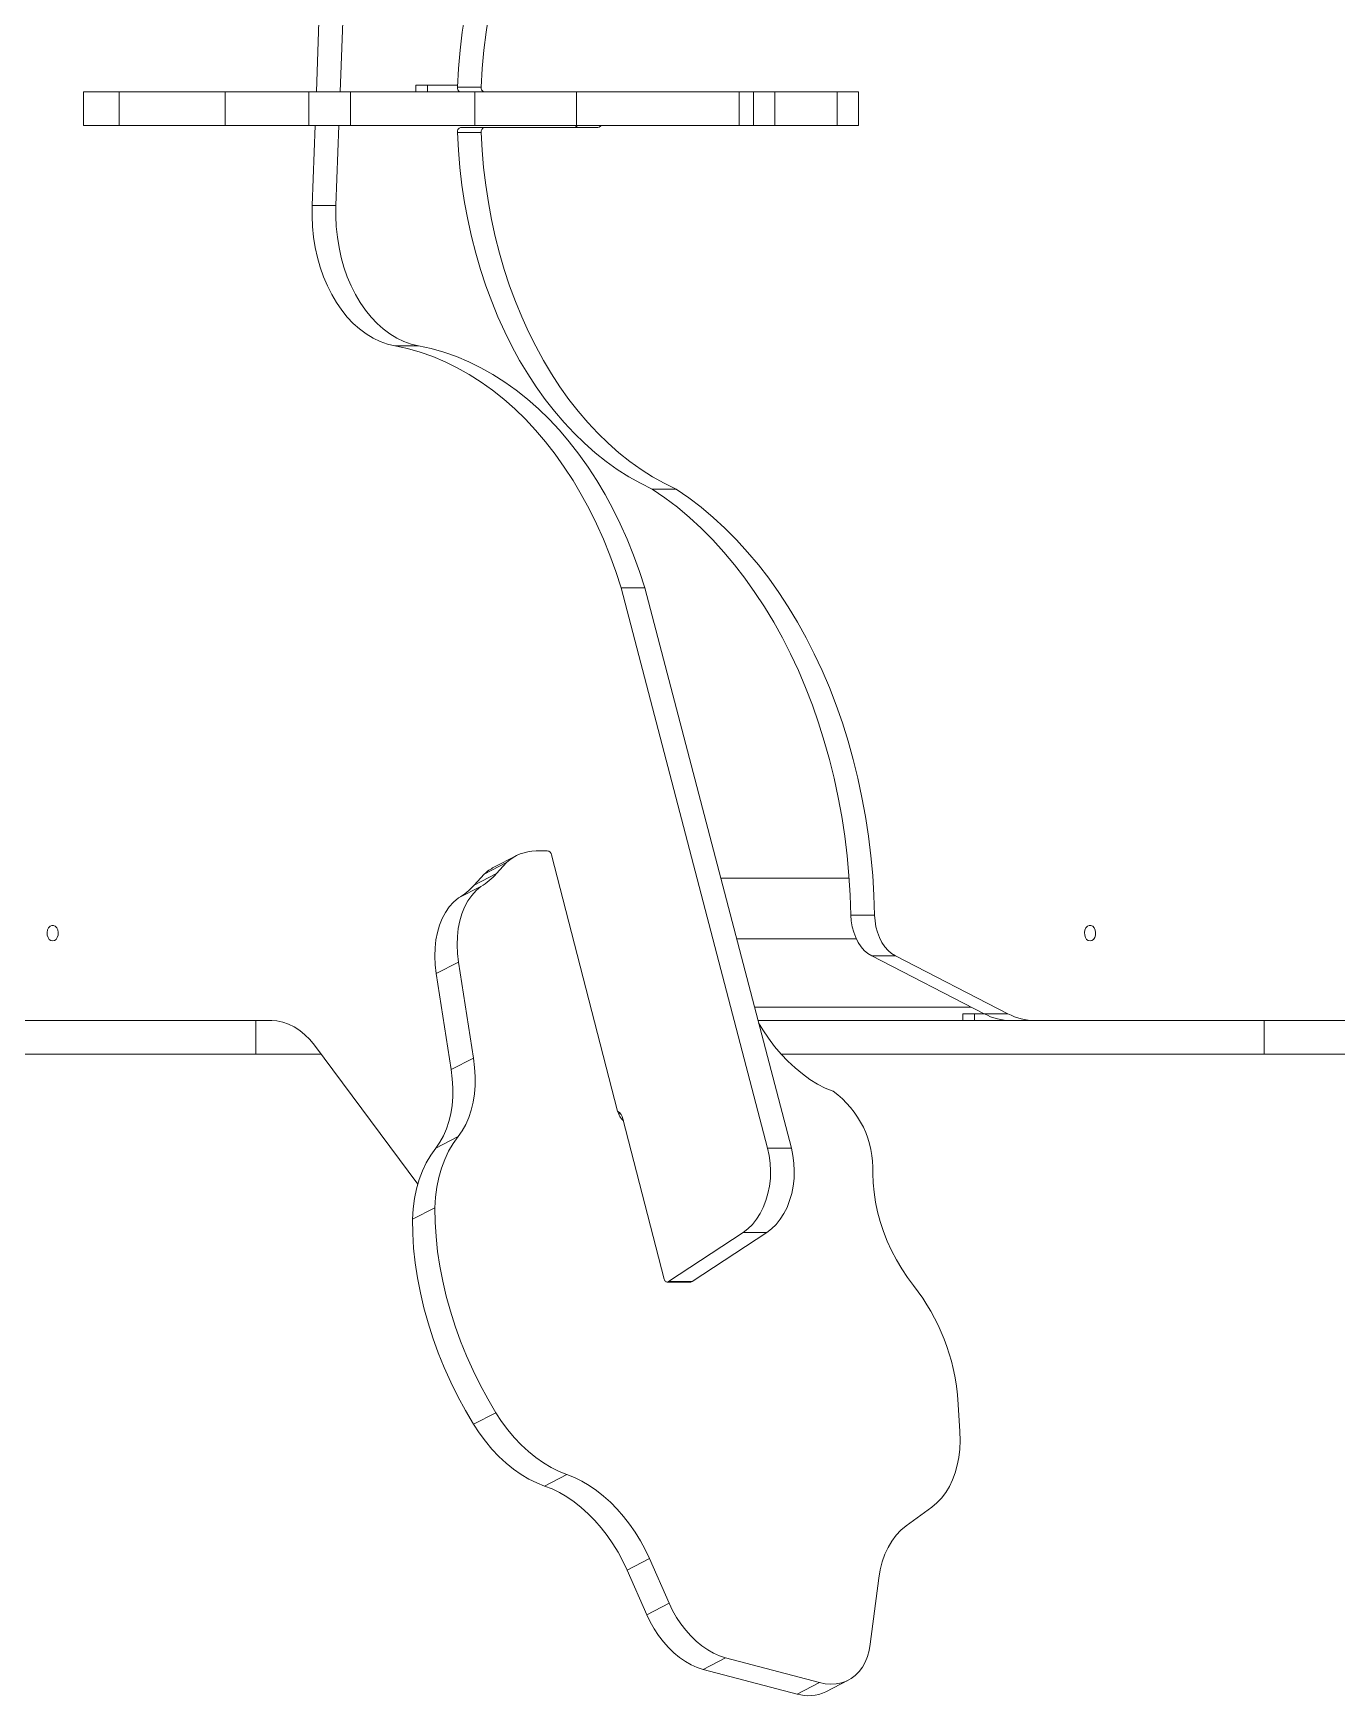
# Model space of a CAD drawing. Header units: millimetres. Extents: x -9848 to 7178, y -5300 to 6667.
# Drawn here: x -2428 to -1846, y 1326 to 2068 of the extents above; entities that cross this region are included whole.
import ezdxf

# ---------------------------------------------------------------- set-up
doc = ezdxf.new("R2010")
doc.units = ezdxf.units.MM
doc.layers.add('DIKOM_ОБЪЕКТ', color=7, linetype='Continuous')

msp = doc.modelspace()

# ---------------------------------------------------------------- linework, layer by layer
at = {"layer": 'DIKOM_ОБЪЕКТ', "color": 7, "linetype": 'Continuous', "lineweight": 15}
for p, q in [((-2300.37, 2073.74), (-2301.53, 2042.37)), ((-2289.77, 2073.74), (-2290.94, 2042.37)), ((-2405.44, 2042.38), (-2405.44, 2027.38)), ((-2389.55, 2042.38), (-2389.55, 2027.38)), ((-2342.18, 2042.38), (-2389.55, 2042.38)), ((-2342.18, 2042.38), (-2342.18, 2027.38)), ((-2304.9, 2042.37), (-2304.9, 2027.37)), ((-2286.29, 2042.37), (-2304.9, 2042.37)), ((-2286.29, 2042.37), (-2286.29, 2027.37)), ((-2257.15, 2045.37), (-2257.15, 2042.37)), ((-2251.89, 2045.37), (-2257.15, 2045.37)), ((-2238.57, 2045.37), (-2251.89, 2045.37)), ((-2251.89, 2045.37), (-2251.89, 2042.37)), ((-2238.61, 2044.48), (-2228.01, 2044.48)), ((-2230.78, 2042.37), (-2230.78, 2027.37)), ((-2185.43, 2042.37), (-2185.43, 2027.37)), ((-2112.79, 2042.37), (-2112.79, 2027.37)), ((-2106.4, 2027.37), (-2106.4, 2042.37)), ((-2096.92, 2042.37), (-2096.92, 2027.37)), ((-2069.05, 2042.37), (-2096.92, 2042.37)), ((-2069.05, 2042.37), (-2069.05, 2027.37)), ((-2059.52, 2027.37), (-2059.52, 2042.37)), ((-2404.2, 2027.38), (-2404.2, 2027.37)), ((-2403.76, 2027.38), (-2392.91, 2027.37)), ((-2400.86, 2027.38), (-2400.86, 2027.37)), ((-2393.6, 2027.37), (-2400.86, 2027.37)), ((-2396.69, 2027.37), (-2388.68, 2027.37)), ((-2393.6, 2027.37), (-2393.6, 2027.37)), ((-2342.18, 2027.38), (-2389.55, 2027.38)), ((-2286.29, 2027.37), (-2304.9, 2027.37)), ((-2302.08, 2027.37), (-2303.41, 1991.57)), ((-2291.49, 2027.37), (-2292.82, 1991.57)), ((-2237.19, 2026.37), (-2226.6, 2026.37)), ((-2176.59, 2026.37), (-2226.6, 2026.37)), ((-2207.18, 2027.37), (-2187.3, 2027.37)), ((-2184.83, 2027.37), (-2187.3, 2027.37)), ((-2186.12, 2027.37), (-2184.37, 2027.37)), ((-2181.54, 2027.37), (-2184.37, 2027.37)), ((-2173.06, 2027.37), (-2086.85, 2027.36)), ((-2069.05, 2027.37), (-2096.92, 2027.37)), ((-2084.01, 2027.36), (-2086.85, 2027.36)), ((-2079, 2027.36), (-2084.01, 2027.36)), ((-2068.45, 2027.36), (-2079, 2027.36)), ((-2068.45, 2027.36), (-2066.41, 2027.37)), ((-2066.41, 2027.37), (-2062.23, 2027.37)), ((-2238.61, 2024.26), (-2228.01, 2024.26)), ((-2303.41, 1991.57), (-2292.82, 1991.57)), ((-2266.55, 1928.95), (-2255.96, 1928.95)), ((-2151.58, 1865), (-2140.99, 1865)), ((-2100.09, 1570.78), (-2165.53, 1820.88)), ((-2165.53, 1820.88), (-2154.94, 1820.88)), ((-2089.5, 1570.78), (-2154.94, 1820.88)), ((-2212.29, 1701.35), (-2222.27, 1696.22)), ((-2203.48, 1703.53), (-2198.45, 1703.57)), ((-2167.06, 1587.27), (-2196.54, 1701.69)), ((-2231.09, 1688.24), (-2221.11, 1693.38)), ((-2226.59, 1693.18), (-2231.09, 1688.24)), ((-2226.59, 1693.18), (-2216.61, 1698.31)), ((-2216.61, 1698.31), (-2221.11, 1693.38)), ((-2238.09, 1682.52), (-2228.11, 1687.65)), ((-2063.69, 1691.29), (-2121.03, 1691.29)), ((-2062.93, 1674.86), (-2052.34, 1674.86)), ((-2113.97, 1664.29), (-2060.54, 1664.29)), ((-2053.62, 1656.62), (-2043.02, 1656.62)), ((-2003.41, 1630.8), (-2053.62, 1656.62)), ((-1992.82, 1630.8), (-2043.02, 1656.62)), ((-2248.02, 1648.74), (-2238.04, 1653.88)), ((-2248.02, 1648.74), (-2241.39, 1605.91)), ((-2238.04, 1653.88), (-2231.41, 1611.04)), ((-2105.99, 1633.79), (-2009.21, 1633.79)), ((-2440.93, 1627.8), (-2321.92, 1627.79)), ((-2434.1, 1627.79), (-2328.54, 1627.79)), ((-2393.85, 1627.8), (-2417.16, 1627.79)), ((-2417.16, 1627.79), (-2393.15, 1627.79)), ((-2385.5, 1627.79), (-2376.72, 1627.79)), ((-2328.54, 1612.79), (-2328.54, 1627.79)), ((-2328.54, 1627.79), (-2321.42, 1627.79)), ((-2104.42, 1627.79), (-1878.42, 1627.79)), ((-2013.01, 1630.79), (-2013.01, 1627.79)), ((-2007.75, 1630.79), (-2013.01, 1630.79)), ((-2007.75, 1627.79), (-2013.01, 1627.79)), ((-2007.75, 1630.79), (-2007.75, 1627.79)), ((-2003.38, 1630.79), (-2007.75, 1630.79)), ((-1991.37, 1627.79), (-2007.75, 1627.79)), ((-2003.41, 1630.8), (-1992.82, 1630.8)), ((-1991.3, 1627.79), (-1980.71, 1627.79)), ((-1981.66, 1627.79), (-1979.6, 1627.79)), ((-1842.36, 1627.79), (-1980.71, 1627.79)), ((-1878.42, 1612.79), (-1878.42, 1627.79)), ((-1878.42, 1627.79), (-1774.29, 1627.79)), ((-1853.71, 1627.79), (-1853.71, 1627.79)), ((-1848.45, 1627.79), (-1848.45, 1627.79)), ((-2434.1, 1612.79), (-2328.54, 1612.79)), ((-2328.54, 1612.79), (-2299.43, 1612.79)), ((-2302.39, 1616.76), (-2256.29, 1554.76)), ((-2241.39, 1605.91), (-2231.41, 1611.04)), ((-2094.1, 1612.79), (-1878.42, 1612.79)), ((-1878.42, 1612.79), (-1774.29, 1612.79)), ((-2166.65, 1586.08), (-2165.73, 1586.08)), ((-2164.72, 1583.86), (-2146.29, 1512.36)), ((-2164.55, 1583.21), (-2164.59, 1583.09)), ((-2248.28, 1570.85), (-2238.3, 1575.98)), ((-2100.09, 1570.78), (-2089.5, 1570.78)), ((-2258.64, 1539.08), (-2248.66, 1544.21)), ((-2144.36, 1511.23), (-2111.04, 1533.2)), ((-2133.77, 1511.23), (-2100.44, 1533.2)), ((-2111.04, 1533.2), (-2100.44, 1533.2)), ((-2144.96, 1511.04), (-2134.37, 1511.04)), ((-2144.36, 1511.23), (-2133.77, 1511.23)), ((-2014.3, 1444.28), (-2015.16, 1458.71)), ((-2231.37, 1447.58), (-2221.39, 1452.71)), ((-2199.69, 1419.99), (-2189.71, 1425.12)), ((-2038.26, 1402.21), (-2026.85, 1410.57)), ((-2162.8, 1382.45), (-2152.82, 1387.58)), ((-2162.8, 1382.45), (-2154.04, 1362.56)), ((-2152.82, 1387.58), (-2144.06, 1367.69)), ((-2054.28, 1349.39), (-2050.48, 1378.94)), ((-2154.04, 1362.56), (-2144.06, 1367.69)), ((-2128.86, 1338.16), (-2118.89, 1343.29)), ((-2118.89, 1343.29), (-2076.98, 1332.25)), ((-2128.86, 1338.16), (-2086.96, 1327.12)), ((-2086.96, 1327.12), (-2076.98, 1332.25)), ((-2074.12, 1328.17), (-2064.14, 1333.3))]:
    msp.add_line(p, q, dxfattribs=at)
at = {"layer": 'DIKOM_ОБЪЕКТ', "color": 7, "linetype": 'Continuous', "lineweight": 15, "flags": 128}
for points in [[(-2238.61, 2044.48), (-2238.14, 2052.7), (-2237.4, 2060.88), (-2236.4, 2069), (-2235.13, 2077.04), (-2233.6, 2085), (-2231.82, 2092.84), (-2229.77, 2100.56), (-2227.48, 2108.14), (-2224.94, 2115.56), (-2222.16, 2122.8), (-2219.14, 2129.86), (-2215.9, 2136.71), (-2212.43, 2143.35), (-2208.75, 2149.74), (-2204.87, 2155.9), (-2200.79, 2161.79), (-2196.52, 2167.4), (-2192.07, 2172.74), (-2187.45, 2177.77), (-2182.67, 2182.5), (-2177.74, 2186.91), (-2172.67, 2191)], [(-2228.01, 2044.48), (-2227.55, 2052.7), (-2226.81, 2060.88), (-2225.81, 2069), (-2224.54, 2077.04), (-2223.01, 2085), (-2221.22, 2092.84), (-2219.18, 2100.56), (-2216.88, 2108.14), (-2214.34, 2115.56), (-2211.56, 2122.8), (-2208.55, 2129.86), (-2205.3, 2136.71), (-2201.84, 2143.35), (-2198.16, 2149.74), (-2194.28, 2155.9), (-2190.19, 2161.79), (-2185.92, 2167.4), (-2181.48, 2172.74), (-2176.86, 2177.77), (-2172.08, 2182.5), (-2167.15, 2186.91), (-2162.08, 2191)], [(-2405.44, 2042.38), (-2405.3, 2042.38), (-2404.81, 2042.38), (-2403.98, 2042.38), (-2402.8, 2042.38), (-2401.3, 2042.38), (-2399.49, 2042.38), (-2397.39, 2042.38), (-2395.02, 2042.38), (-2392.39, 2042.38), (-2389.55, 2042.38)], [(-2342.18, 2042.38), (-2339.09, 2042.38), (-2335.83, 2042.38), (-2332.45, 2042.38), (-2328.96, 2042.38), (-2325.41, 2042.37), (-2321.84, 2042.37), (-2318.28, 2042.37), (-2314.77, 2042.37), (-2311.35, 2042.37), (-2308.05, 2042.37), (-2304.9, 2042.37)], [(-2230.78, 2042.37), (-2234.77, 2042.37), (-2238.91, 2042.37), (-2243.17, 2042.37), (-2247.53, 2042.37), (-2251.96, 2042.37), (-2256.42, 2042.37), (-2260.9, 2042.37), (-2265.35, 2042.37), (-2269.76, 2042.37), (-2274.08, 2042.37), (-2278.29, 2042.37), (-2282.37, 2042.37), (-2286.29, 2042.37)], [(-2230.78, 2042.37), (-2226.6, 2042.37), (-2222.25, 2042.37), (-2217.77, 2042.37), (-2213.18, 2042.37), (-2208.53, 2042.37), (-2203.84, 2042.37), (-2199.15, 2042.37), (-2194.5, 2042.37), (-2189.91, 2042.37), (-2185.43, 2042.37)], [(-2185.43, 2042.37), (-2178.77, 2042.37), (-2172.26, 2042.37), (-2165.92, 2042.37), (-2159.78, 2042.37), (-2153.85, 2042.37), (-2148.15, 2042.37), (-2142.7, 2042.37), (-2137.51, 2042.37), (-2132.6, 2042.37), (-2128, 2042.37), (-2123.7, 2042.37), (-2119.72, 2042.37), (-2116.08, 2042.37), (-2112.79, 2042.37)], [(-2112.79, 2042.37), (-2110.78, 2042.37), (-2109.14, 2042.37), (-2107.87, 2042.37), (-2107, 2042.37), (-2106.51, 2042.37), (-2106.4, 2042.37)], [(-2096.92, 2042.37), (-2099.49, 2042.37), (-2101.74, 2042.37), (-2103.68, 2042.37), (-2105.28, 2042.37), (-2106.4, 2042.37)], [(-2069.05, 2042.37), (-2066.65, 2042.37), (-2064.58, 2042.37), (-2062.84, 2042.37), (-2061.46, 2042.37), (-2060.44, 2042.37), (-2059.79, 2042.37), (-2059.52, 2042.37), (-2059.52, 2042.37)], [(-2403.76, 2027.38), (-2404.66, 2027.38), (-2405.23, 2027.38), (-2405.44, 2027.38), (-2405.3, 2027.38), (-2404.81, 2027.38), (-2403.98, 2027.38), (-2402.8, 2027.38), (-2401.3, 2027.38), (-2399.49, 2027.38), (-2397.39, 2027.38), (-2395.02, 2027.38), (-2392.39, 2027.38), (-2389.55, 2027.38)], [(-2396.69, 2027.37), (-2398.76, 2027.37), (-2400.5, 2027.37), (-2401.92, 2027.37), (-2403.01, 2027.37), (-2403.75, 2027.37), (-2404.14, 2027.37), (-2404.18, 2027.37), (-2403.87, 2027.37), (-2403.21, 2027.37), (-2402.2, 2027.37), (-2400.86, 2027.37)], [(-2392.91, 2027.37), (-2391.69, 2027.37), (-2390.84, 2027.37), (-2390.36, 2027.37), (-2390.26, 2027.37), (-2390.54, 2027.37), (-2391.19, 2027.37), (-2392.21, 2027.37), (-2393.6, 2027.37)], [(-2343.72, 2027.37), (-2348.74, 2027.37), (-2353.66, 2027.37), (-2358.44, 2027.37), (-2363.07, 2027.37), (-2367.5, 2027.37), (-2371.72, 2027.37), (-2375.69, 2027.37), (-2379.39, 2027.37), (-2382.81, 2027.37), (-2385.91, 2027.37), (-2388.68, 2027.37)], [(-2343.72, 2027.37), (-2339.17, 2027.37), (-2334.71, 2027.37), (-2330.37, 2027.37), (-2326.17, 2027.37), (-2322.15, 2027.37), (-2318.32, 2027.37), (-2314.72, 2027.37), (-2311.35, 2027.37), (-2308.25, 2027.37), (-2305.44, 2027.37), (-2302.92, 2027.37), (-2300.73, 2027.37)], [(-2342.18, 2027.38), (-2339.09, 2027.38), (-2335.83, 2027.38), (-2332.45, 2027.38), (-2328.96, 2027.38), (-2325.41, 2027.38), (-2321.84, 2027.38), (-2318.28, 2027.38), (-2314.77, 2027.38), (-2311.35, 2027.37), (-2308.05, 2027.37), (-2304.9, 2027.37)], [(-2264.8, 2027.37), (-2268.17, 2027.37), (-2271.58, 2027.37), (-2274.99, 2027.37), (-2278.37, 2027.37), (-2281.66, 2027.37), (-2284.83, 2027.37), (-2287.85, 2027.37), (-2290.66, 2027.37), (-2293.25, 2027.37), (-2295.58, 2027.37), (-2297.62, 2027.37), (-2299.34, 2027.37), (-2300.73, 2027.37)], [(-2230.78, 2027.37), (-2234.77, 2027.37), (-2238.91, 2027.37), (-2243.17, 2027.37), (-2247.53, 2027.37), (-2251.96, 2027.37), (-2256.42, 2027.37), (-2260.9, 2027.37), (-2265.35, 2027.37), (-2269.76, 2027.37), (-2274.08, 2027.37), (-2278.29, 2027.37), (-2282.37, 2027.37), (-2286.29, 2027.37)], [(-2264.8, 2027.37), (-2260.61, 2027.37), (-2256.28, 2027.37), (-2251.82, 2027.37), (-2247.27, 2027.37), (-2242.65, 2027.37), (-2238.01, 2027.37), (-2233.37, 2027.37), (-2228.75, 2027.37), (-2224.2, 2027.37), (-2219.73, 2027.37), (-2215.39, 2027.37), (-2211.2, 2027.37), (-2207.18, 2027.37)], [(-2240.91, 2027.37), (-2241.59, 2027.37), (-2241.92, 2027.37), (-2241.87, 2027.37), (-2241.45, 2027.37), (-2240.71, 2027.37), (-2239.72, 2027.37), (-2238.59, 2027.37), (-2237.45, 2027.37), (-2236.41, 2027.37), (-2235.6, 2027.37), (-2235.09, 2027.37), (-2234.95, 2027.37), (-2235.18, 2027.37), (-2235.77, 2027.37), (-2236.65, 2027.37), (-2237.72, 2027.37), (-2238.87, 2027.37), (-2239.98, 2027.37), (-2240.91, 2027.37)], [(-2230.78, 2027.37), (-2226.6, 2027.37), (-2222.25, 2027.37), (-2217.77, 2027.37), (-2213.18, 2027.37), (-2208.53, 2027.37), (-2203.84, 2027.37), (-2199.15, 2027.37), (-2194.5, 2027.37), (-2189.91, 2027.37), (-2185.43, 2027.37)], [(-2185.43, 2027.37), (-2178.77, 2027.37), (-2172.26, 2027.37), (-2165.92, 2027.37), (-2159.78, 2027.37), (-2153.85, 2027.37), (-2148.15, 2027.37), (-2142.7, 2027.37), (-2137.51, 2027.37), (-2132.6, 2027.37), (-2128, 2027.37), (-2123.7, 2027.37), (-2119.72, 2027.37), (-2116.08, 2027.37), (-2112.79, 2027.37)], [(-2181.54, 2027.37), (-2180.63, 2027.37), (-2179.6, 2027.37), (-2178.47, 2027.37), (-2177.3, 2027.37), (-2176.13, 2027.37), (-2175, 2027.37), (-2173.97, 2027.37), (-2173.06, 2027.37)], [(-2112.79, 2027.37), (-2110.78, 2027.37), (-2109.14, 2027.37), (-2107.87, 2027.37), (-2107, 2027.37), (-2106.51, 2027.37), (-2106.42, 2027.37), (-2106.72, 2027.37), (-2107.41, 2027.37)], [(-2096.92, 2027.37), (-2099.49, 2027.37), (-2101.74, 2027.37), (-2103.68, 2027.37), (-2105.28, 2027.37), (-2106.54, 2027.37), (-2107.44, 2027.37), (-2107.98, 2027.37), (-2108.15, 2027.37), (-2107.96, 2027.37), (-2107.41, 2027.37)], [(-2069.05, 2027.37), (-2066.65, 2027.37), (-2064.58, 2027.37), (-2062.84, 2027.37), (-2061.46, 2027.37), (-2060.44, 2027.37), (-2059.79, 2027.37), (-2059.52, 2027.37), (-2059.64, 2027.37), (-2060.13, 2027.37), (-2061, 2027.37), (-2062.23, 2027.37)], [(-2151.58, 1865), (-2156.88, 1867.6), (-2162.08, 1870.54), (-2167.19, 1873.8), (-2172.19, 1877.37), (-2177.08, 1881.26), (-2181.83, 1885.45), (-2186.45, 1889.93), (-2190.93, 1894.7), (-2195.25, 1899.75), (-2199.4, 1905.06), (-2203.39, 1910.63), (-2207.19, 1916.45), (-2210.81, 1922.49), (-2214.24, 1928.76), (-2217.46, 1935.24), (-2220.48, 1941.91), (-2223.28, 1948.77), (-2225.87, 1955.79), (-2228.23, 1962.97), (-2230.36, 1970.29), (-2232.26, 1977.74), (-2233.93, 1985.3), (-2235.35, 1992.96), (-2236.54, 2000.7), (-2237.47, 2008.51), (-2238.16, 2016.36), (-2238.61, 2024.26)], [(-2140.99, 1865), (-2146.28, 1867.6), (-2151.49, 1870.54), (-2156.6, 1873.8), (-2161.6, 1877.37), (-2166.48, 1881.26), (-2171.24, 1885.45), (-2175.86, 1889.93), (-2180.33, 1894.7), (-2184.65, 1899.75), (-2188.81, 1905.06), (-2192.79, 1910.63), (-2196.6, 1916.45), (-2200.22, 1922.49), (-2203.64, 1928.76), (-2206.87, 1935.24), (-2209.89, 1941.91), (-2212.69, 1948.77), (-2215.27, 1955.79), (-2217.64, 1962.97), (-2219.77, 1970.29), (-2221.67, 1977.74), (-2223.34, 1985.3), (-2224.76, 1992.96), (-2225.94, 2000.7), (-2226.88, 2008.51), (-2227.57, 2016.36), (-2228.01, 2024.26)], [(-2303.41, 1991.57), (-2303.46, 1986.86), (-2303.24, 1982.16), (-2302.76, 1977.5), (-2302.02, 1972.91), (-2301.04, 1968.41), (-2299.8, 1964.04), (-2298.33, 1959.81), (-2296.62, 1955.77), (-2294.7, 1951.92), (-2292.57, 1948.3), (-2290.24, 1944.92), (-2287.73, 1941.82), (-2285.06, 1939), (-2282.24, 1936.48), (-2279.29, 1934.29), (-2276.23, 1932.43), (-2273.07, 1930.91), (-2269.84, 1929.75), (-2266.55, 1928.95)], [(-2292.82, 1991.57), (-2292.86, 1986.86), (-2292.64, 1982.16), (-2292.17, 1977.5), (-2291.43, 1972.91), (-2290.44, 1968.41), (-2289.21, 1964.04), (-2287.73, 1959.81), (-2286.03, 1955.77), (-2284.1, 1951.92), (-2281.97, 1948.3), (-2279.65, 1944.92), (-2277.14, 1941.82), (-2274.47, 1939), (-2271.65, 1936.48), (-2268.7, 1934.29), (-2265.64, 1932.43), (-2262.48, 1930.91), (-2259.25, 1929.75), (-2255.96, 1928.95)], [(-2165.53, 1820.88), (-2167.92, 1828.29), (-2170.55, 1835.53), (-2173.4, 1842.6), (-2176.48, 1849.49), (-2179.77, 1856.17), (-2183.27, 1862.63), (-2186.97, 1868.87), (-2190.87, 1874.86), (-2194.96, 1880.61), (-2199.22, 1886.08), (-2203.65, 1891.28), (-2208.25, 1896.2), (-2212.99, 1900.82), (-2217.88, 1905.13), (-2222.9, 1909.12), (-2228.04, 1912.8), (-2233.29, 1916.14), (-2238.65, 1919.15), (-2244.09, 1921.82), (-2249.62, 1924.13), (-2255.21, 1926.1), (-2260.86, 1927.7), (-2266.55, 1928.95)], [(-2154.94, 1820.88), (-2157.33, 1828.29), (-2159.95, 1835.53), (-2162.81, 1842.6), (-2165.88, 1849.49), (-2169.18, 1856.17), (-2172.68, 1862.63), (-2176.38, 1868.87), (-2180.28, 1874.86), (-2184.36, 1880.61), (-2188.63, 1886.08), (-2193.06, 1891.28), (-2197.65, 1896.2), (-2202.4, 1900.82), (-2207.29, 1905.13), (-2212.3, 1909.12), (-2217.45, 1912.8), (-2222.7, 1916.14), (-2228.05, 1919.15), (-2233.5, 1921.82), (-2239.02, 1924.13), (-2244.62, 1926.1), (-2250.27, 1927.7), (-2255.96, 1928.95)], [(-2151.58, 1865), (-2145.93, 1861.1), (-2140.4, 1856.88), (-2135, 1852.35), (-2129.73, 1847.5), (-2124.6, 1842.35), (-2119.64, 1836.91), (-2114.83, 1831.18), (-2110.2, 1825.18), (-2105.74, 1818.92), (-2101.47, 1812.4), (-2097.39, 1805.64), (-2093.51, 1798.65), (-2089.84, 1791.44), (-2086.38, 1784.03), (-2083.14, 1776.42), (-2080.13, 1768.63), (-2077.34, 1760.66), (-2074.79, 1752.55), (-2072.48, 1744.29), (-2070.41, 1735.91), (-2068.58, 1727.41), (-2067, 1718.81), (-2065.68, 1710.13), (-2064.61, 1701.38), (-2063.79, 1692.58), (-2063.23, 1683.73), (-2062.93, 1674.86)], [(-2140.99, 1865), (-2135.34, 1861.1), (-2129.81, 1856.88), (-2124.4, 1852.35), (-2119.13, 1847.5), (-2114.01, 1842.35), (-2109.04, 1836.91), (-2104.24, 1831.18), (-2099.6, 1825.18), (-2095.14, 1818.92), (-2090.87, 1812.4), (-2086.8, 1805.64), (-2082.92, 1798.65), (-2079.25, 1791.44), (-2075.79, 1784.03), (-2072.55, 1776.42), (-2069.54, 1768.63), (-2066.75, 1760.66), (-2064.2, 1752.55), (-2061.88, 1744.29), (-2059.81, 1735.91), (-2057.99, 1727.41), (-2056.41, 1718.81), (-2055.09, 1710.13), (-2054.01, 1701.38), (-2053.2, 1692.58), (-2052.64, 1683.73), (-2052.34, 1674.86)], [(-2238.04, 1653.88), (-2238.51, 1657.78), (-2238.69, 1661.6), (-2238.59, 1665.31), (-2238.2, 1668.88), (-2237.54, 1672.28), (-2236.6, 1675.48), (-2235.39, 1678.45), (-2233.92, 1681.18), (-2232.21, 1683.63), (-2230.27, 1685.8), (-2228.11, 1687.65)], [(-2248.02, 1648.74), (-2248.49, 1652.65), (-2248.67, 1656.47), (-2248.57, 1660.18), (-2248.18, 1663.75), (-2247.52, 1667.15), (-2246.58, 1670.35), (-2245.37, 1673.32), (-2243.9, 1676.05), (-2242.19, 1678.5), (-2240.25, 1680.67), (-2238.09, 1682.52)], [(-2419.25, 1663.29), (-2418.44, 1663.48), (-2417.73, 1664.03), (-2417.17, 1664.88), (-2416.85, 1665.94), (-2416.78, 1667.08), (-2416.98, 1668.2), (-2417.42, 1669.16), (-2418.07, 1669.87), (-2418.84, 1670.25), (-2419.66, 1670.25), (-2420.43, 1669.87), (-2421.07, 1669.16), (-2421.52, 1668.2), (-2421.72, 1667.08), (-2421.65, 1665.94), (-2421.32, 1664.88), (-2420.77, 1664.03), (-2420.05, 1663.48), (-2419.25, 1663.29)], [(-2053.62, 1656.62), (-2055.34, 1657.69), (-2056.94, 1659.07), (-2058.4, 1660.74), (-2059.69, 1662.67), (-2060.79, 1664.82), (-2061.67, 1667.16), (-2062.33, 1669.64), (-2062.75, 1672.22), (-2062.93, 1674.86)], [(-2043.02, 1656.62), (-2044.74, 1657.69), (-2046.35, 1659.07), (-2047.8, 1660.74), (-2049.09, 1662.67), (-2050.19, 1664.82), (-2051.08, 1667.16), (-2051.74, 1669.64), (-2052.16, 1672.22), (-2052.34, 1674.86)], [(-1956.16, 1663.29), (-1956.97, 1663.48), (-1957.69, 1664.03), (-1958.24, 1664.87), (-1958.57, 1665.93), (-1958.63, 1667.08), (-1958.43, 1668.19), (-1957.99, 1669.16), (-1957.34, 1669.87), (-1956.57, 1670.24), (-1955.76, 1670.24), (-1954.99, 1669.87), (-1954.34, 1669.16), (-1953.9, 1668.19), (-1953.7, 1667.08), (-1953.76, 1665.93), (-1954.09, 1664.87), (-1954.64, 1664.03), (-1955.36, 1663.48), (-1956.16, 1663.29)], [(-2393.15, 1627.79), (-2391.21, 1627.79), (-2389.05, 1627.79), (-2386.72, 1627.79), (-2384.25, 1627.79), (-2381.71, 1627.79), (-2379.14, 1627.79), (-2376.6, 1627.79), (-2374.14, 1627.79), (-2371.8, 1627.79), (-2369.64, 1627.79), (-2367.69, 1627.79), (-2366.01, 1627.79), (-2364.62, 1627.79), (-2363.55, 1627.79), (-2362.82, 1627.8), (-2362.73, 1627.8)], [(-2302.39, 1616.76), (-2304.42, 1619.25), (-2306.62, 1621.46), (-2308.95, 1623.36), (-2311.4, 1624.93), (-2313.94, 1626.18), (-2316.56, 1627.07), (-2319.23, 1627.61), (-2321.92, 1627.79)], [(-2070.88, 1596.21), (-2074.35, 1597.66), (-2077.81, 1599.43), (-2081.23, 1601.53), (-2084.59, 1603.93), (-2087.87, 1606.62), (-2091.05, 1609.58), (-2094.1, 1612.79), (-2097.01, 1616.23), (-2099.75, 1619.88), (-2102.31, 1623.71), (-2104.15, 1626.75)], [(-2231.41, 1611.04), (-2230.9, 1606.89), (-2230.66, 1602.82), (-2230.69, 1598.85), (-2231, 1595.01), (-2231.57, 1591.32), (-2232.41, 1587.81), (-2233.51, 1584.5), (-2234.87, 1581.41), (-2236.47, 1578.56), (-2238.3, 1575.98)], [(-2241.39, 1605.91), (-2240.88, 1601.76), (-2240.64, 1597.69), (-2240.67, 1593.72), (-2240.97, 1589.88), (-2241.55, 1586.19), (-2242.39, 1582.68), (-2243.49, 1579.37), (-2244.85, 1576.28), (-2246.45, 1573.43), (-2248.28, 1570.85)], [(-2248.66, 1544.21), (-2248.36, 1548.9), (-2247.76, 1553.42), (-2246.87, 1557.76), (-2245.69, 1561.9), (-2244.24, 1565.81), (-2242.52, 1569.47), (-2240.53, 1572.87), (-2238.3, 1575.98)], [(-2258.64, 1539.08), (-2258.34, 1543.76), (-2257.74, 1548.29), (-2256.85, 1552.63), (-2255.67, 1556.77), (-2254.22, 1560.68), (-2252.5, 1564.34), (-2250.51, 1567.74), (-2248.28, 1570.85)], [(-2111.04, 1533.2), (-2108.9, 1534.82), (-2106.9, 1536.79), (-2105.08, 1539.06), (-2103.45, 1541.61), (-2102.04, 1544.4), (-2100.87, 1547.41), (-2099.94, 1550.58), (-2099.28, 1553.88), (-2098.89, 1557.27), (-2098.78, 1560.7), (-2098.94, 1564.12), (-2099.38, 1567.5), (-2100.09, 1570.78)], [(-2100.44, 1533.2), (-2098.3, 1534.82), (-2096.31, 1536.79), (-2094.49, 1539.06), (-2092.86, 1541.61), (-2091.45, 1544.4), (-2090.27, 1547.41), (-2089.35, 1550.58), (-2088.69, 1553.88), (-2088.3, 1557.27), (-2088.19, 1560.7), (-2088.35, 1564.12), (-2088.79, 1567.5), (-2089.5, 1570.78)], [(-2034.97, 1509.45), (-2037.7, 1513.13), (-2040.25, 1516.99), (-2042.6, 1520.99), (-2044.75, 1525.13), (-2046.67, 1529.36), (-2048.36, 1533.67), (-2049.81, 1538.03), (-2051, 1542.4), (-2051.94, 1546.77), (-2052.6, 1551.11), (-2053, 1555.38), (-2053.12, 1559.57)], [(-2221.39, 1452.71), (-2225.01, 1458.86), (-2228.4, 1465.14), (-2231.56, 1471.54), (-2234.48, 1478.05), (-2237.14, 1484.64), (-2239.55, 1491.29), (-2241.68, 1497.98), (-2243.54, 1504.69), (-2245.12, 1511.4), (-2246.41, 1518.09), (-2247.42, 1524.73), (-2248.13, 1531.32), (-2248.55, 1537.81), (-2248.66, 1544.21)], [(-2231.37, 1447.58), (-2234.99, 1453.72), (-2238.38, 1460.01), (-2241.54, 1466.41), (-2244.46, 1472.92), (-2247.12, 1479.51), (-2249.53, 1486.16), (-2251.66, 1492.85), (-2253.52, 1499.56), (-2255.1, 1506.27), (-2256.39, 1512.96), (-2257.4, 1519.6), (-2258.11, 1526.18), (-2258.52, 1532.68), (-2258.64, 1539.08)], [(-2146.29, 1512.36), (-2146.16, 1511.99), (-2145.98, 1511.66), (-2145.76, 1511.39), (-2145.5, 1511.2), (-2145.22, 1511.08), (-2144.93, 1511.04), (-2144.64, 1511.1), (-2144.36, 1511.23)], [(-2199.69, 1419.99), (-2203.19, 1421.37), (-2206.69, 1423.09), (-2210.15, 1425.16), (-2213.55, 1427.55), (-2216.86, 1430.25), (-2220.07, 1433.23), (-2223.15, 1436.48), (-2226.07, 1439.97), (-2228.82, 1443.68), (-2231.37, 1447.58)], [(-2189.71, 1425.12), (-2193.21, 1426.5), (-2196.71, 1428.22), (-2200.17, 1430.29), (-2203.57, 1432.68), (-2206.88, 1435.38), (-2210.09, 1438.36), (-2213.17, 1441.61), (-2216.09, 1445.11), (-2218.84, 1448.81), (-2221.39, 1452.71)], [(-2014.3, 1444.28), (-2014.2, 1440.33), (-2014.35, 1436.5), (-2014.77, 1432.79), (-2015.45, 1429.24), (-2016.37, 1425.88), (-2017.55, 1422.71), (-2018.97, 1419.77), (-2020.62, 1417.07), (-2022.49, 1414.62), (-2024.57, 1412.45), (-2026.85, 1410.57)], [(-2189.71, 1425.12), (-2186.37, 1423.82), (-2183.04, 1422.2), (-2179.73, 1420.26), (-2176.48, 1418.03), (-2173.3, 1415.52), (-2170.21, 1412.74), (-2167.24, 1409.71), (-2164.4, 1406.46), (-2161.71, 1403), (-2159.19, 1399.36), (-2156.86, 1395.56), (-2154.73, 1391.62), (-2152.82, 1387.58)], [(-2199.69, 1419.99), (-2196.35, 1418.69), (-2193.02, 1417.07), (-2189.71, 1415.13), (-2186.46, 1412.9), (-2183.28, 1410.39), (-2180.19, 1407.61), (-2177.22, 1404.58), (-2174.37, 1401.33), (-2171.69, 1397.87), (-2169.17, 1394.23), (-2166.84, 1390.42), (-2164.71, 1386.49), (-2162.8, 1382.45)], [(-2050.48, 1378.94), (-2049.86, 1382.66), (-2048.95, 1386.19), (-2047.78, 1389.51), (-2046.35, 1392.6), (-2044.67, 1395.43), (-2042.76, 1397.99), (-2040.61, 1400.25), (-2038.26, 1402.21)], [(-2118.89, 1343.29), (-2121.55, 1344.15), (-2124.21, 1345.34), (-2126.85, 1346.84), (-2129.45, 1348.65), (-2131.96, 1350.73), (-2134.38, 1353.07), (-2136.66, 1355.64), (-2138.79, 1358.42), (-2140.75, 1361.37), (-2142.51, 1364.47), (-2144.06, 1367.69)], [(-2128.86, 1338.16), (-2131.53, 1339.02), (-2134.19, 1340.21), (-2136.83, 1341.71), (-2139.43, 1343.52), (-2141.94, 1345.6), (-2144.36, 1347.93), (-2146.64, 1350.51), (-2148.77, 1353.29), (-2150.73, 1356.24), (-2152.49, 1359.34), (-2154.04, 1362.56)], [(-2054.28, 1349.39), (-2054.79, 1346.53), (-2055.55, 1343.86), (-2056.56, 1341.39), (-2057.81, 1339.15), (-2059.28, 1337.17), (-2060.97, 1335.46), (-2062.84, 1334.05), (-2064.89, 1332.93), (-2067.09, 1332.14), (-2069.43, 1331.67), (-2071.87, 1331.54), (-2074.4, 1331.73), (-2076.98, 1332.25)]]:
    msp.add_lwpolyline(points, dxfattribs=at)
at = {"layer": 'DIKOM_ОБЪЕКТ', "color": 7, "linetype": 'Continuous', "lineweight": 15}
for centre, radius, start, end in [((-2236.78, 2044.16), 1.85, 169.98638, 254.78207), ((-2226.19, 2044.16), 1.85, 169.97655, 254.84726), ((-2236.81, 2024.59), 1.82, 102.01103, 190.44048), ((-2226.22, 2024.59), 1.82, 102.01345, 190.43806), ((-2187.26, 2029.81), 3.44, 271.31315, 314.83597), ((-2176.67, 2029.81), 3.44, 271.32008, 314.81144), ((-2203.28, 1683.86), 19.66, 90.59909, 132.70568), ((-2198.83, 1701.27), 2.33, 10.26179, 80.53585), ((-2242.33, 1712.22), 28.38, 300.05738, 318.39999), ((-2213.36, 1678.93), 19.45, 117.26861, 132.87877), ((-2252.31, 1707.09), 28.38, 300.0603, 318.39802), ((-1991.16, 1654.19), 26.4, 242.34523, 269.68583), ((-1980.56, 1654.19), 26.4, 242.34512, 269.68568), ((-2095.92, 1561.45), 42.84, 357.48644, 54.23181), ((-2170.01, 1582.83), 5.39, 11.09648, 57.09062), ((-2158.66, 1589.42), 8.66, 194.33034, 227.64293), ((-2134.37, 1512.11), 1.07, 270.31702, 304.52218), ((-2108.55, 1451.49), 93.67, 4.42536, 38.2298), ((-2081.88, 1344.13), 17.75, 253.36656, 295.93284)]:
    msp.add_arc(centre, radius, start, end, dxfattribs=at)

doc.saveas('drawing.dxf')
